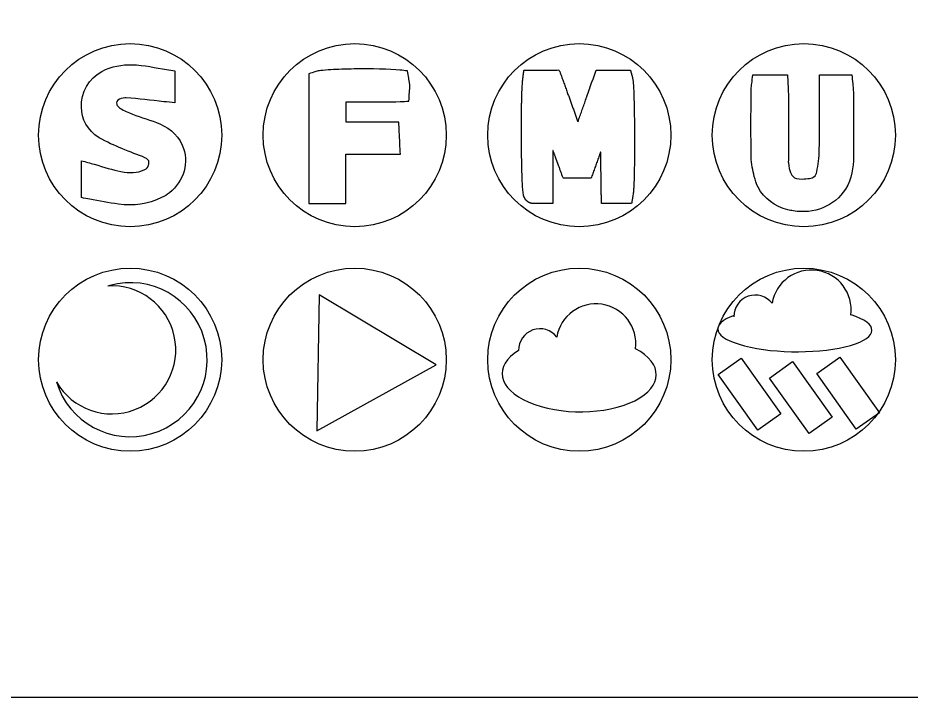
# Model space of a CAD drawing. Header units: centimetres. Extents: x 0 to 21.6, y 0 to 22.4.
# Drawn here: x 9.97 to 16.57, y 0 to 5.02 of the extents above; entities that cross this region are included whole.
import ezdxf

# ---------------------------------------------------------------- set-up
doc = ezdxf.new("R2010")
doc.units = ezdxf.units.CM
doc.header["$MEASUREMENT"] = 0

# ---------------------------------------------------------------- blocks, each defined once
blk = doc.blocks.new('*U11')
blk.add_circle((0.1214, 0.1917), 0.6769)
blk = doc.blocks.new('*U12')
at = {"color": 0, "linetype": 'ByBlock', "lineweight": -2, "transparency": 16777216}
for p in [(8.3, 1.66), (9.96, 1.66), (11.62, 1.66), (13.28, 1.66), (8.3, 0), (9.96, 0), (11.62, 0), (13.28, 0)]:
    blk.add_blockref('*U11', p, dxfattribs=at)

msp = doc.modelspace()

# ---------------------------------------------------------------- linework, layer by layer
msp.add_line((10.64534, 3.04464), (10.62961, 3.0401))
for points in [[(0, 0), (21.59, 0), (21.59, 21.59), (0, 21.59)], [(12.19374, 2.97493), (12.17655, 1.9688), (13.05648, 2.45698)], [(16.04077, 2.51377), (16.33352, 2.10251), (16.16303, 1.98115), (15.87028, 2.3924)], [(15.31329, 2.5068), (15.60604, 2.09554), (15.43555, 1.97418), (15.1428, 2.38543)], [(15.69131, 2.48093), (15.98406, 2.06968), (15.81357, 1.94831), (15.52082, 2.35957)]]:
    msp.add_lwpolyline(points, close=True)
for centre, radius, start, end in [((15.83096, 2.86394), 0.29403, 352.504565, 170.519098), ((10.79536, 2.49532), 0.56944, 196.785131, 105.275294), ((10.65968, 2.56791), 0.47315, 210.064493, 93.64354), ((15.41644, 2.81611), 0.15745, 37.710315, 181.016678), ((14.23913, 2.61429), 0.29403, 352.504565, 170.519098), ((13.82462, 2.56646), 0.15745, 37.710315, 181.016678)]:
    msp.add_arc(centre, radius, start, end)
for centre, ratio in [((15.7096, 2.7179), 0.2878103), ((14.11536, 2.38869), 0.4899063)]:
    msp.add_ellipse(centre, major_axis=(-0.56928, 0.00561), ratio=ratio, start_param=5.623547, end_param=10.1828225)
for points, knots in [([(10.56557, 4.13693), (10.56556, 4.13693), (10.56556, 4.13694), (10.56555, 4.13694), (10.47886, 4.18858), (10.4359, 4.27784), (10.43458, 4.36176), (10.43286, 4.47014), (10.48876, 4.57522), (10.58687, 4.62686)], [-0.0000401, -0.0000401, -0.0000401, -0.0000401, 0, 0, 0, 0.4363959, 0.4363959, 0.4363959, 1, 1, 1, 1]), ([(10.80967, 4.67662), (10.90064, 4.67372), (10.98305, 4.65272), (11.06413, 4.64014), (11.08489, 4.63691), (11.10565, 4.63369), (11.12641, 4.63047), (11.12641, 4.55173), (11.12641, 4.47298), (11.12641, 4.39423), (11.09925, 4.39717), (11.07209, 4.40011), (11.04493, 4.40305), (10.94828, 4.41352), (10.85652, 4.42545), (10.76635, 4.432), (10.76631, 4.432), (10.76628, 4.432), (10.76624, 4.43201)], [0, 0, 0, 0, 1, 1, 1, 1.2435978, 1.2435978, 1.2435978, 2.2435978, 2.2435978, 2.2435978, 2.52764, 2.52764, 2.52764, 3.52764, 3.52764, 3.52764, 3.5280036, 3.5280036, 3.5280036, 3.5280036]), ([(12.86248, 4.52878), (12.86081, 4.55167), (12.8562, 4.56813), (12.85472, 4.57644), (12.85149, 4.5946), (12.84826, 4.61276), (12.84503, 4.63093), (12.82668, 4.63285), (12.80834, 4.63478), (12.78999, 4.63671), (12.71242, 4.64487), (12.57807, 4.64652), (12.45187, 4.64475), (12.38877, 4.64387), (12.32849, 4.64202), (12.27986, 4.63928), (12.24982, 4.63758), (12.2245, 4.63562), (12.20397, 4.63298), (12.19127, 4.63135), (12.1819, 4.63043), (12.16678, 4.6254), (12.15, 4.61982), (12.13321, 4.61424), (12.11643, 4.60866), (12.11643, 4.28938), (12.11643, 3.9701), (12.11643, 3.65082), (12.20726, 3.65082), (12.2981, 3.65082), (12.38893, 3.65082), (12.38893, 3.77236), (12.38893, 3.89391), (12.38893, 4.01546), (12.52352, 4.01546), (12.65811, 4.01546), (12.7927, 4.01546), (12.79148, 4.04114), (12.79025, 4.06683), (12.78903, 4.09252), (12.78744, 4.12588), (12.78632, 4.14944), (12.78475, 4.18237), (12.78364, 4.20573), (12.78252, 4.22908), (12.78141, 4.25243), (12.6516, 4.25243), (12.52179, 4.25243), (12.39199, 4.25243), (12.39199, 4.30197), (12.39199, 4.3515), (12.39199, 4.40104), (12.44615, 4.40096), (12.49898, 4.40089), (12.55198, 4.40122)], [0, 0, 0, 0, 0.9991475, 0.9991475, 0.9991475, 2.4470263, 2.4470263, 2.4470263, 2.579786, 2.579786, 2.579786, 3.079786, 3.079786, 3.079786, 3.329786, 3.329786, 3.329786, 3.4842695, 3.4842695, 3.4842695, 3.579786, 3.579786, 3.579786, 3.918617, 3.918617, 3.918617, 4.918617, 4.918617, 4.918617, 5.918617, 5.918617, 5.918617, 6.918617, 6.918617, 6.918617, 7.918617, 7.918617, 7.918617, 8.6883114, 8.6883114, 8.6883114, 9.6883114, 9.6883114, 9.6883114, 10.3976624, 10.3976624, 10.3976624, 11.3976624, 11.3976624, 11.3976624, 12.3976624, 12.3976624, 12.3976624, 13.088678, 13.088678, 13.088678, 13.088678]), ([(15.3853, 4.48873), (15.38534, 4.51154), (15.38897, 4.5249), (15.39039, 4.53681), (15.39298, 4.55842), (15.39556, 4.58003), (15.39814, 4.60164), (15.48365, 4.60164), (15.56915, 4.60164), (15.65465, 4.60164), (15.65571, 4.57823), (15.65678, 4.55483), (15.65785, 4.53143), (15.65884, 4.50963), (15.66092, 4.48502), (15.66094, 4.45751)], [0, 0, 0, 0, 1, 1, 1, 2.3740765, 2.3740765, 2.3740765, 3.3740765, 3.3740765, 3.3740765, 4.3674634, 4.3674634, 4.3674634, 5.3674634, 5.3674634, 5.3674634, 5.3674634]), ([(15.8908, 4.45186), (15.89078, 4.476), (15.89078, 4.50012), (15.89078, 4.52822), (15.89078, 4.55274), (15.89078, 4.57726), (15.89078, 4.60178), (15.97068, 4.60178), (16.05058, 4.60178), (16.13047, 4.60178), (16.1325, 4.57948), (16.13453, 4.55719), (16.13656, 4.53489), (16.13802, 4.51892), (16.14177, 4.49791), (16.14187, 4.47091)], [0, 0, 0, 0, 0.9991507, 0.9991507, 0.9991507, 1.8709536, 1.8709536, 1.8709536, 2.8709536, 2.8709536, 2.8709536, 4.0127533, 4.0127533, 4.0127533, 5.0121744, 5.0121744, 5.0121744, 5.0121744]), ([(12.55198, 4.40122), (12.62819, 4.40166), (12.70773, 4.3989), (12.79052, 4.40332), (12.81235, 4.40449), (12.83418, 4.40566), (12.85601, 4.40682), (12.85735, 4.42864), (12.85868, 4.45046), (12.86002, 4.47228), (12.86121, 4.4917), (12.86424, 4.50483), (12.86248, 4.52878)], [0, 0, 0, 0, 1, 1, 1, 1.2779086, 1.2779086, 1.2779086, 2.2582498, 2.2582498, 2.2582498, 3.2582498, 3.2582498, 3.2582498, 3.2582498]), ([(15.66094, 4.45751), (15.66123, 4.30379), (15.66111, 4.15017), (15.66111, 3.99663), (15.66111, 3.97578), (15.66027, 3.96058), (15.66108, 3.95147)], [0, 0, 0, 0, 0.9998367, 0.9998367, 0.9998367, 1.9937368, 1.9937368, 1.9937368, 1.9937368]), ([(15.88984, 4.04466), (15.88984, 4.04468), (15.88984, 4.04469), (15.88984, 4.04471), (15.89282, 4.17909), (15.8908, 4.31486), (15.8908, 4.45186)], [-0.0001319, -0.0001319, -0.0001319, -0.0001319, 0, 0, 0, 1, 1, 1, 1]), ([(16.14187, 4.47091), (16.14187, 4.47088), (16.14187, 4.47085), (16.14187, 4.47082), (16.14228, 4.3122), (16.14251, 4.15348), (16.14189, 3.99466)], [-0.0001973, -0.0001973, -0.0001973, -0.0001973, 0, 0, 0, 0.9999711, 0.9999711, 0.9999711, 0.9999711]), ([(10.7178, 4.42143), (10.69629, 4.41112), (10.69331, 4.39734), (10.69632, 4.38421), (10.69771, 4.37817), (10.70073, 4.37188), (10.70878, 4.36487)], [0.00010406, 0.00010406, 0.00010406, 0.00010406, 0.68489895, 0.68489895, 0.68489895, 0.99968764, 0.99968764, 0.99968764, 0.99968764]), ([(10.70878, 4.36487), (10.70879, 4.36486), (10.70881, 4.36485), (10.70882, 4.36484), (10.72758, 4.34851), (10.75752, 4.33284), (10.79011, 4.31983)], [-0.0004066, -0.0004066, -0.0004066, -0.0004066, 0, 0, 0, 1, 1, 1, 1]), ([(10.99092, 4.24871), (10.99093, 4.24871), (10.99093, 4.24871), (10.99093, 4.24871), (11.06775, 4.22056), (11.14253, 4.16808), (11.18053, 4.08179)], [-0.0000349, -0.0000349, -0.0000349, -0.0000349, 0, 0, 0, 0.9999878, 0.9999878, 0.9999878, 0.9999878]), ([(10.90481, 3.98824), (10.8543, 4.01141), (10.79563, 4.03), (10.73433, 4.05638), (10.6808, 4.07941), (10.62247, 4.10306), (10.56557, 4.13693)], [0, 0, 0, 0, 0.9997861, 0.9997861, 0.9997861, 1.9997502, 1.9997502, 1.9997502, 1.9997502]), ([(11.18053, 4.08179), (11.18053, 4.08178), (11.18054, 4.08178), (11.18054, 4.08178), (11.23573, 3.95643), (11.19233, 3.81253), (11.08556, 3.72978), (11.068, 3.71617), (11.04878, 3.70409), (11.02812, 3.69381)], [-0.0000284, -0.0000284, -0.0000284, -0.0000284, 0, 0, 0, 0.8587573, 0.8587573, 0.8587573, 1, 1, 1, 1]), ([(15.81804, 3.83601), (15.84666, 3.84027), (15.85682, 3.84924), (15.86548, 3.86863), (15.86734, 3.87281), (15.86899, 3.87767), (15.87026, 3.88334), (15.88202, 3.93584), (15.88867, 3.99078), (15.88984, 4.04466)], [0, 0, 0, 0, 0.8226433, 0.8226433, 0.8226433, 0.999958, 0.999958, 0.999958, 1.9997891, 1.9997891, 1.9997891, 1.9997891]), ([(10.71, 3.64521), (10.63695, 3.65588), (10.56646, 3.67032), (10.49719, 3.68267), (10.47697, 3.68628), (10.45675, 3.68988), (10.43654, 3.69348), (10.43654, 3.78439), (10.43654, 3.8753), (10.43654, 3.96621), (10.46762, 3.95758), (10.4987, 3.94894), (10.52978, 3.94031), (10.60343, 3.91985), (10.66719, 3.89803), (10.72754, 3.8863)], [0, 0, 0, 0, 1, 1, 1, 1.2868197, 1.2868197, 1.2868197, 2.2868197, 2.2868197, 2.2868197, 2.7252047, 2.7252047, 2.7252047, 3.7252047, 3.7252047, 3.7252047, 3.7252047]), ([(10.89906, 3.89927), (10.92205, 3.91051), (10.92737, 3.91782), (10.93175, 3.93623), (10.93237, 3.93884), (10.9329, 3.94173), (10.93328, 3.94497), (10.93328, 3.94497), (10.93328, 3.94498), (10.93328, 3.94498), (10.93563, 3.96489), (10.93306, 3.96742), (10.92416, 3.97585), (10.92014, 3.97966), (10.91385, 3.98409), (10.90481, 3.98824)], [0, 0, 0, 0, 0.8761109, 0.8761109, 0.8761109, 1, 1, 1, 1.0000822, 1.0000822, 1.0000822, 1.6887977, 1.6887977, 1.6887977, 1.9999834, 1.9999834, 1.9999834, 1.9999834]), ([(16.14189, 3.99466), (16.14189, 3.99465), (16.14189, 3.99464), (16.14189, 3.99463), (16.14157, 3.91913), (16.13277, 3.83398), (16.08326, 3.75613)], [-0.0001431, -0.0001431, -0.0001431, -0.0001431, 0, 0, 0, 1, 1, 1, 1]), ([(15.66108, 3.95147), (15.66109, 3.95137), (15.66109, 3.95127), (15.6611, 3.95118), (15.66686, 3.88699), (15.6829, 3.86059), (15.69626, 3.84872), (15.70907, 3.83734), (15.72809, 3.83063), (15.76589, 3.83126), (15.78113, 3.83151), (15.7987, 3.83314), (15.81804, 3.83601)], [-0.0005542, -0.0005542, -0.0005542, -0.0005542, 0, 0, 0, 0.4264371, 0.4264371, 0.4264371, 0.8352432, 0.8352432, 0.8352432, 1, 1, 1, 1]), ([(15.65675, 3.60383), (15.56195, 3.62792), (15.48078, 3.68413), (15.43763, 3.77038), (15.42517, 3.79527), (15.41577, 3.82221), (15.40927, 3.85081), (15.40926, 3.85082), (15.40926, 3.85083), (15.40926, 3.85084)], [0.0000538, 0.0000538, 0.0000538, 0.0000538, 0.776013, 0.776013, 0.776013, 1, 1, 1, 1.0000865, 1.0000865, 1.0000865, 1.0000865]), ([(16.08326, 3.75613), (16.0018, 3.62796), (15.84939, 3.57012), (15.69619, 3.59555), (15.68308, 3.59773), (15.66993, 3.60048), (15.65679, 3.60382), (15.65678, 3.60382), (15.65676, 3.60382), (15.65675, 3.60383)], [0.0000355, 0.0000355, 0.0000355, 0.0000355, 0.9211618, 0.9211618, 0.9211618, 1, 1, 1, 1.0001126, 1.0001126, 1.0001126, 1.0001126])]:
    msp.add_open_spline(points, degree=3, knots=knots)
for points in [[(10.58687, 4.62686), (10.65833, 4.66448), (10.73573, 4.67898), (10.80967, 4.67662)], [(10.76624, 4.43201), (10.75479, 4.43283), (10.73246, 4.42845), (10.7178, 4.42143)], [(15.38606, 3.99696), (15.38354, 4.16162), (15.38499, 4.32556), (15.3853, 4.48873)], [(10.79011, 4.31983), (10.8526, 4.29489), (10.92081, 4.2744), (10.99092, 4.24871)], [(15.40926, 3.85084), (15.39969, 3.89299), (15.38689, 3.9417), (15.38606, 3.99696)], [(10.72754, 3.8863), (10.79226, 3.87373), (10.8476, 3.87413), (10.89906, 3.89927)], [(11.02812, 3.69381), (10.92786, 3.64389), (10.81835, 3.62936), (10.71, 3.64521)]]:
    msp.add_open_spline(points, degree=3)
msp.add_rational_spline([(14.27979, 3.65075), (14.35378, 3.65075), (14.42777, 3.65075), (14.50176, 3.65075), (14.50535, 3.67098), (14.50894, 3.69122), (14.51253, 3.71146), (14.5162, 3.73214), (14.51719, 3.7533), (14.51861, 3.78458), (14.52321, 3.8861), (14.52441, 4.06804), (14.52296, 4.23245), (14.52224, 4.31465), (14.52084, 4.39215), (14.51879, 4.45266), (14.51773, 4.48387), (14.51652, 4.51048), (14.51505, 4.53156), (14.51398, 4.54706), (14.51304, 4.55871), (14.51091, 4.57104), (14.51031, 4.57447), (14.50965, 4.57798), (14.50831, 4.58281), (14.50333, 4.60077), (14.49834, 4.61873), (14.49335, 4.63669), (14.409, 4.63669), (14.32464, 4.63669), (14.24028, 4.63669), (14.23452, 4.6203), (14.22876, 4.60391), (14.223, 4.58751), (14.18332, 4.47455), (14.14431, 4.36351), (14.10552, 4.25313), (14.05948, 4.38098), (14.01343, 4.50884), (13.96739, 4.63669), (13.88036, 4.63669), (13.79333, 4.63669), (13.70631, 4.63669), (13.70362, 4.61521), (13.70094, 4.59373), (13.69825, 4.57225), (13.6931, 4.53105), (13.69085, 4.46508), (13.68928, 4.38134), (13.68692, 4.2548), (13.68733, 4.0937), (13.6899, 3.96162), (13.69118, 3.89558), (13.69299, 3.83694), (13.69535, 3.79285), (13.69652, 3.77081), (13.69779, 3.75257), (13.69941, 3.73759), (13.70023, 3.7301), (13.70104, 3.7236), (13.7025, 3.71623), (13.70347, 3.71137), (13.70412, 3.7067), (13.70815, 3.69696), (13.71022, 3.69193), (13.71244, 3.68522), (13.72251, 3.67415), (13.73668, 3.65857), (13.75594, 3.65006), (13.777, 3.65008), (13.79663, 3.6501), (13.8157, 3.6501), (13.84736, 3.6501), (13.87188, 3.6501), (13.8964, 3.6501), (13.92092, 3.6501), (13.92092, 3.78156), (13.92092, 3.91301), (13.92092, 4.04446), (13.94002, 3.9918), (13.95915, 3.93909), (13.97829, 3.88633), (13.98415, 3.87017), (13.99001, 3.85401), (13.99587, 3.83785), (14.06505, 3.83785), (14.13424, 3.83785), (14.20342, 3.83785), (14.20923, 3.85413), (14.21504, 3.87041), (14.22085, 3.88669), (14.23887, 3.93718), (14.25685, 3.98758), (14.27481, 4.03791), (14.2758, 3.93338), (14.2759, 3.82835), (14.27821, 3.72269), (14.27874, 3.69871), (14.27926, 3.67473), (14.27979, 3.65075)], [1, 1, 1, 1, 1, 1, 1, 1, 1, 1, 1, 1, 1, 1, 1, 1, 1, 1, 1, 1, 1, 1, 1, 1, 1, 1, 1, 1, 1, 1, 1, 1, 1, 1, 1, 1, 1, 1, 1, 1, 1, 1, 1, 1, 1, 1, 1, 1, 1, 1, 1, 1, 1, 1, 1, 1, 1, 1, 1, 1, 1, 1, 1, 1, 1, 1, 1, 0.942902662399, 0.942902662399, 1, 1, 1, 1, 1, 1, 1, 1, 1, 1, 1, 1, 1, 1, 1, 1, 1, 1, 1, 1, 1, 1, 1, 1, 1, 1, 1, 1, 1, 1, 1], degree=3, knots=[0, 0, 0, 0, 1, 1, 1, 1.2413163, 1.2413163, 1.2413163, 1.3747952, 1.3747952, 1.3747952, 1.8080557, 1.8080557, 1.8080557, 2.024686, 2.024686, 2.024686, 2.1364046, 2.1364046, 2.1364046, 2.2185132, 2.2185132, 2.2185132, 2.2413163, 2.2413163, 2.2413163, 2.5797521, 2.5797521, 2.5797521, 3.5797521, 3.5797521, 3.5797521, 3.6739975, 3.6739975, 3.6739975, 4.3234068, 4.3234068, 4.3234068, 5.3234068, 5.3234068, 5.3234068, 6.3234068, 6.3234068, 6.3234068, 6.4853816, 6.4853816, 6.4853816, 6.7340035, 6.7340035, 6.7340035, 7.1096925, 7.1096925, 7.1096925, 7.2975371, 7.2975371, 7.2975371, 7.3914593, 7.3914593, 7.3914593, 7.4384205, 7.4384205, 7.4384205, 7.4693964, 7.4693964, 7.4693964, 7.4853816, 7.4853816, 7.4853816, 8.319155, 8.319155, 8.319155, 9.319155, 9.319155, 9.319155, 10.0936394, 10.0936394, 10.0936394, 11.0936394, 11.0936394, 11.0936394, 11.4008528, 11.4008528, 11.4008528, 11.494927, 11.494927, 11.494927, 12.494927, 12.494927, 12.494927, 12.5895163, 12.5895163, 12.5895163, 12.8828898, 12.8828898, 12.8828898, 13.3323902, 13.3323902, 13.3323902, 13.4354202, 13.4354202, 13.4354202, 13.4354202])

# ---------------------------------------------------------------- block references
msp.add_blockref('*U12', (2.37397, 2.3036))

doc.saveas('drawing.dxf')
